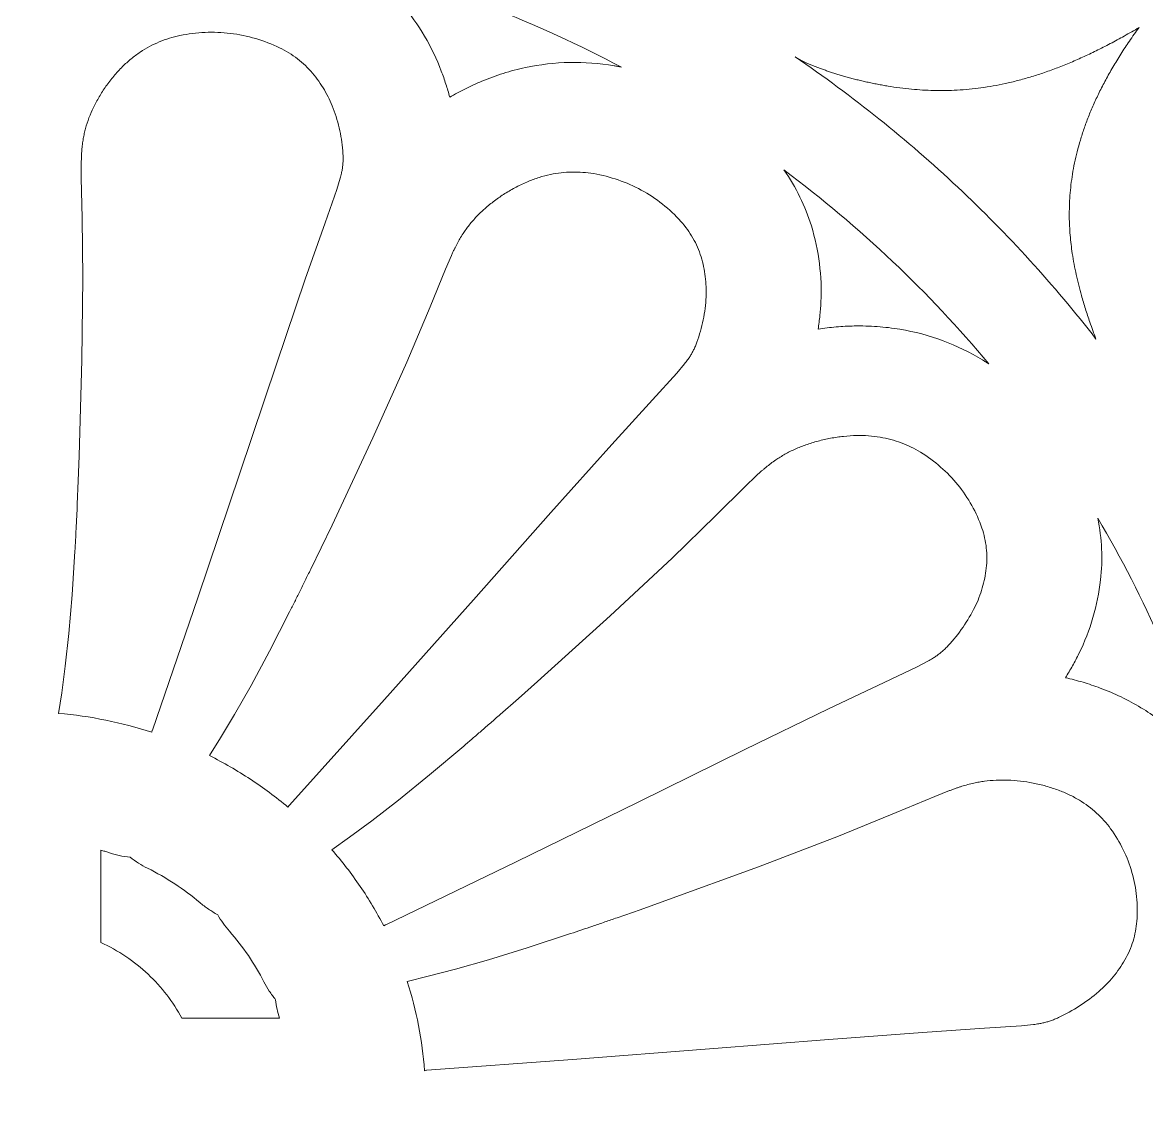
# Model space of a CAD drawing. Header units: centimetres. Extents: x -8.1 to 6.6, y -14.5 to 14.
# Drawn here: x -0.754 to 3.147, y 6.985 to 10.726 of the extents above; entities that cross this region are included whole.
import ezdxf

# ---------------------------------------------------------------- set-up
doc = ezdxf.new("R2010")
doc.units = ezdxf.units.CM
doc.header["$MEASUREMENT"] = 0
doc.layers.add('layer 1', color=7, linetype='Continuous')

msp = doc.modelspace()

# ---------------------------------------------------------------- linework, layer by layer
at = {"layer": 'layer 1', "lineweight": 9}
for points, knots in [([(-8.06124, 13.97715), (-8.06124, 13.97715), (-8.06124, 0.02357), (-8.06124, 0.02357), (-8.06124, 0.02357), (-8.06124, 0.02357), (6.55309, 0.02357), (6.55309, 0.02357), (6.55309, 0.02357), (6.55309, 0.02357), (6.55309, 13.97715), (6.55309, 13.97715), (6.55309, 13.97715), (6.55309, 13.97715), (-8.06124, 13.97715), (-8.06124, 13.97715)], [0, 0, 0, 0, 0.2, 0.2, 0.2, 0.2, 0.4, 0.4, 0.4, 0.4, 0.6, 0.6, 0.6, 0.6, 1, 1, 1, 1]), ([(1.32424, 10.57097), (1.17781, 10.64843), (1.02709, 10.7175), (0.87282, 10.77785), (0.87282, 10.77785), (0.71737, 10.83865), (0.55862, 10.89063), (0.39732, 10.93354), (0.39732, 10.93354), (0.42856, 10.91354), (0.45826, 10.89123), (0.48618, 10.86683), (0.48618, 10.86683), (0.51371, 10.84276), (0.53939, 10.81664), (0.56299, 10.7887), (0.56299, 10.7887), (0.59222, 10.75408), (0.6185, 10.71706), (0.64152, 10.67804), (0.64152, 10.67804), (0.66423, 10.63954), (0.68362, 10.59917), (0.69947, 10.55738), (0.69947, 10.55738), (0.70511, 10.5425), (0.71036, 10.52748), (0.71521, 10.51232), (0.71521, 10.51232), (0.72006, 10.4972), (0.72449, 10.48197), (0.72853, 10.46663), (0.72853, 10.46663), (0.74646, 10.4771), (0.76473, 10.48698), (0.7833, 10.49625), (0.7833, 10.49625), (0.80197, 10.50557), (0.82095, 10.51427), (0.84019, 10.52236), (0.84019, 10.52236), (0.86447, 10.53255), (0.8892, 10.5416), (0.91433, 10.54947), (0.91433, 10.54947), (0.93959, 10.55737), (0.96521, 10.56409), (0.99111, 10.56959), (0.99111, 10.56959), (1.0416, 10.58033), (1.09299, 10.58625), (1.1446, 10.58727), (1.1446, 10.58727), (1.19625, 10.5883), (1.24787, 10.58442), (1.29879, 10.57569), (1.29879, 10.57569), (1.30304, 10.57496), (1.3073, 10.5742), (1.31154, 10.57341), (1.31154, 10.57341), (1.31578, 10.57263), (1.32001, 10.57182), (1.32424, 10.57097)], [0, 0, 0, 0, 0.0588235, 0.0588235, 0.0588235, 0.0588235, 0.1176471, 0.1176471, 0.1176471, 0.1176471, 0.1764706, 0.1764706, 0.1764706, 0.1764706, 0.2352941, 0.2352941, 0.2352941, 0.2352941, 0.2941176, 0.2941176, 0.2941176, 0.2941176, 0.3529412, 0.3529412, 0.3529412, 0.3529412, 0.4117647, 0.4117647, 0.4117647, 0.4117647, 0.4705882, 0.4705882, 0.4705882, 0.4705882, 0.5294118, 0.5294118, 0.5294118, 0.5294118, 0.5882353, 0.5882353, 0.5882353, 0.5882353, 0.6470588, 0.6470588, 0.6470588, 0.6470588, 0.7058824, 0.7058824, 0.7058824, 0.7058824, 0.7647059, 0.7647059, 0.7647059, 0.7647059, 0.8235294, 0.8235294, 0.8235294, 0.8235294, 0.8823529, 0.8823529, 0.8823529, 0.8823529, 1, 1, 1, 1]), ([(-0.30519, 8.26257), (-0.30519, 8.26257), (-0.30342, 8.26977), (-0.30342, 8.26977), (-0.30342, 8.26977), (-0.30342, 8.26977), (-0.3033, 8.27021), (-0.3033, 8.27021), (-0.3033, 8.27021), (-0.3033, 8.27021), (-0.1456, 8.72968), (-0.1456, 8.72968), (-0.1456, 8.72968), (-0.1456, 8.72968), (0.00032, 9.16225), (0.00032, 9.16225), (0.00032, 9.16225), (0.00032, 9.16225), (0.12711, 9.54013), (0.12711, 9.54013), (0.12711, 9.54013), (0.12711, 9.54013), (0.22743, 9.8355), (0.22743, 9.8355), (0.22743, 9.8355), (0.22743, 9.8355), (0.29613, 10.03047), (0.29613, 10.03047), (0.29613, 10.03047), (0.29613, 10.03047), (0.33688, 10.14685), (0.33688, 10.14685), (0.33688, 10.14685), (0.33688, 10.14685), (0.34863, 10.18549), (0.34863, 10.18549), (0.34863, 10.18549), (0.3494, 10.18832), (0.35013, 10.19116), (0.35084, 10.19401), (0.35084, 10.19401), (0.35155, 10.19685), (0.35222, 10.1997), (0.35287, 10.20256), (0.35287, 10.20256), (0.35338, 10.20485), (0.35387, 10.20715), (0.35433, 10.20946), (0.35433, 10.20946), (0.35479, 10.21176), (0.35521, 10.21406), (0.3556, 10.21638), (0.3556, 10.21638), (0.35633, 10.22061), (0.35692, 10.22487), (0.35738, 10.22914), (0.35738, 10.22914), (0.35785, 10.23341), (0.35818, 10.23769), (0.35839, 10.24198), (0.35839, 10.24198), (0.35884, 10.25158), (0.35877, 10.2612), (0.35819, 10.27079), (0.35819, 10.27079), (0.35655, 10.29759), (0.35287, 10.32424), (0.34721, 10.3505), (0.34721, 10.3505), (0.34152, 10.3769), (0.33386, 10.40284), (0.32428, 10.4281), (0.32428, 10.4281), (0.31592, 10.45015), (0.30568, 10.47146), (0.2937, 10.49178), (0.2937, 10.49178), (0.28154, 10.51237), (0.26768, 10.53191), (0.25225, 10.55018), (0.25225, 10.55018), (0.2368, 10.56848), (0.21946, 10.58509), (0.20051, 10.59974), (0.20051, 10.59974), (0.1812, 10.61468), (0.16041, 10.62758), (0.13844, 10.63822), (0.13844, 10.63822), (0.1117, 10.65119), (0.08393, 10.66191), (0.05541, 10.67025), (0.05541, 10.67025), (0.02664, 10.67868), (-0.00277, 10.68471), (-0.03254, 10.68828), (-0.03254, 10.68828), (-0.06171, 10.69179), (-0.0911, 10.69292), (-0.12044, 10.69167), (-0.12044, 10.69167), (-0.14975, 10.69042), (-0.1789, 10.68679), (-0.20761, 10.68081), (-0.20761, 10.68081), (-0.23228, 10.67569), (-0.2564, 10.66821), (-0.27965, 10.65849), (-0.27965, 10.65849), (-0.30258, 10.6489), (-0.32453, 10.6371), (-0.34519, 10.62327), (-0.34519, 10.62327), (-0.35626, 10.61587), (-0.36696, 10.60793), (-0.37726, 10.59949), (-0.37726, 10.59949), (-0.38747, 10.59113), (-0.39726, 10.58227), (-0.40661, 10.57295), (-0.40661, 10.57295), (-0.41724, 10.56236), (-0.42741, 10.55131), (-0.43708, 10.53983), (-0.43708, 10.53983), (-0.44668, 10.52845), (-0.45579, 10.51666), (-0.46436, 10.50449), (-0.46436, 10.50449), (-0.47261, 10.49278), (-0.48038, 10.48074), (-0.48766, 10.4684), (-0.48766, 10.4684), (-0.49488, 10.45614), (-0.50159, 10.44359), (-0.50779, 10.43078), (-0.50779, 10.43078), (-0.51343, 10.41912), (-0.51854, 10.40722), (-0.52311, 10.3951), (-0.52311, 10.3951), (-0.52765, 10.38304), (-0.53164, 10.37078), (-0.53507, 10.35837), (-0.53507, 10.35837), (-0.53667, 10.35256), (-0.53813, 10.3467), (-0.53944, 10.3408), (-0.53944, 10.3408), (-0.54075, 10.33493), (-0.5419, 10.32902), (-0.54292, 10.32307), (-0.54292, 10.32307), (-0.54405, 10.31638), (-0.54504, 10.30966), (-0.54589, 10.30291), (-0.54589, 10.30291), (-0.54672, 10.29618), (-0.54741, 10.28943), (-0.54795, 10.28266), (-0.54795, 10.28266), (-0.54846, 10.27614), (-0.54887, 10.26961), (-0.54917, 10.26307), (-0.54917, 10.26307), (-0.54954, 10.25493), (-0.5498, 10.24678), (-0.54996, 10.23863), (-0.54996, 10.23863), (-0.54996, 10.23863), (-0.54997, 10.18659), (-0.54997, 10.18659), (-0.54997, 10.18659), (-0.54997, 10.18659), (-0.54691, 10.04678), (-0.54691, 10.04678), (-0.54691, 10.04678), (-0.54691, 10.04678), (-0.54451, 9.83984), (-0.54451, 9.83984), (-0.54451, 9.83984), (-0.54451, 9.83984), (-0.54756, 9.55383), (-0.54756, 9.55383), (-0.54756, 9.55383), (-0.54756, 9.55383), (-0.55681, 9.22259), (-0.55681, 9.22259), (-0.55681, 9.22259), (-0.55681, 9.22259), (-0.56015, 9.1359), (-0.56015, 9.1359), (-0.56015, 9.1359), (-0.56015, 9.1359), (-0.56368, 9.05415), (-0.56368, 9.05415), (-0.56368, 9.05415), (-0.56433, 9.03993), (-0.565, 9.0257), (-0.56569, 9.01147), (-0.56569, 9.01147), (-0.56637, 8.99724), (-0.56709, 8.98301), (-0.56782, 8.96878), (-0.56782, 8.96878), (-0.56848, 8.95589), (-0.56915, 8.94298), (-0.56986, 8.93008), (-0.56986, 8.93008), (-0.57056, 8.91718), (-0.57127, 8.90428), (-0.57201, 8.89139), (-0.57201, 8.89139), (-0.57201, 8.89139), (-0.58177, 8.73995), (-0.58177, 8.73995), (-0.58177, 8.73995), (-0.58177, 8.73995), (-0.59293, 8.6055), (-0.59293, 8.6055), (-0.59293, 8.6055), (-0.59293, 8.6055), (-0.60525, 8.4924), (-0.60525, 8.4924), (-0.60525, 8.4924), (-0.60525, 8.4924), (-0.61768, 8.39982), (-0.61768, 8.39982), (-0.61768, 8.39982), (-0.61768, 8.39982), (-0.62858, 8.32838), (-0.62858, 8.32838), (-0.62858, 8.32838), (-0.57353, 8.32362), (-0.51879, 8.3157), (-0.46464, 8.30468), (-0.46464, 8.30468), (-0.41073, 8.29371), (-0.35749, 8.27965), (-0.30519, 8.26257)], [0, 0, 0, 0, 0.0163934, 0.0163934, 0.0163934, 0.0163934, 0.0327869, 0.0327869, 0.0327869, 0.0327869, 0.0491803, 0.0491803, 0.0491803, 0.0491803, 0.0655738, 0.0655738, 0.0655738, 0.0655738, 0.0819672, 0.0819672, 0.0819672, 0.0819672, 0.0983607, 0.0983607, 0.0983607, 0.0983607, 0.1147541, 0.1147541, 0.1147541, 0.1147541, 0.1311475, 0.1311475, 0.1311475, 0.1311475, 0.147541, 0.147541, 0.147541, 0.147541, 0.1639344, 0.1639344, 0.1639344, 0.1639344, 0.1803279, 0.1803279, 0.1803279, 0.1803279, 0.1967213, 0.1967213, 0.1967213, 0.1967213, 0.2131148, 0.2131148, 0.2131148, 0.2131148, 0.2295082, 0.2295082, 0.2295082, 0.2295082, 0.2459016, 0.2459016, 0.2459016, 0.2459016, 0.2622951, 0.2622951, 0.2622951, 0.2622951, 0.2786885, 0.2786885, 0.2786885, 0.2786885, 0.295082, 0.295082, 0.295082, 0.295082, 0.3114754, 0.3114754, 0.3114754, 0.3114754, 0.3278689, 0.3278689, 0.3278689, 0.3278689, 0.3442623, 0.3442623, 0.3442623, 0.3442623, 0.3606557, 0.3606557, 0.3606557, 0.3606557, 0.3770492, 0.3770492, 0.3770492, 0.3770492, 0.3934426, 0.3934426, 0.3934426, 0.3934426, 0.4098361, 0.4098361, 0.4098361, 0.4098361, 0.4262295, 0.4262295, 0.4262295, 0.4262295, 0.442623, 0.442623, 0.442623, 0.442623, 0.4590164, 0.4590164, 0.4590164, 0.4590164, 0.4754098, 0.4754098, 0.4754098, 0.4754098, 0.4918033, 0.4918033, 0.4918033, 0.4918033, 0.5081967, 0.5081967, 0.5081967, 0.5081967, 0.5245902, 0.5245902, 0.5245902, 0.5245902, 0.5409836, 0.5409836, 0.5409836, 0.5409836, 0.557377, 0.557377, 0.557377, 0.557377, 0.5737705, 0.5737705, 0.5737705, 0.5737705, 0.5901639, 0.5901639, 0.5901639, 0.5901639, 0.6065574, 0.6065574, 0.6065574, 0.6065574, 0.6229508, 0.6229508, 0.6229508, 0.6229508, 0.6393443, 0.6393443, 0.6393443, 0.6393443, 0.6557377, 0.6557377, 0.6557377, 0.6557377, 0.6721311, 0.6721311, 0.6721311, 0.6721311, 0.6885246, 0.6885246, 0.6885246, 0.6885246, 0.704918, 0.704918, 0.704918, 0.704918, 0.7213115, 0.7213115, 0.7213115, 0.7213115, 0.7377049, 0.7377049, 0.7377049, 0.7377049, 0.7540984, 0.7540984, 0.7540984, 0.7540984, 0.7704918, 0.7704918, 0.7704918, 0.7704918, 0.7868852, 0.7868852, 0.7868852, 0.7868852, 0.8032787, 0.8032787, 0.8032787, 0.8032787, 0.8196721, 0.8196721, 0.8196721, 0.8196721, 0.8360656, 0.8360656, 0.8360656, 0.8360656, 0.852459, 0.852459, 0.852459, 0.852459, 0.8688525, 0.8688525, 0.8688525, 0.8688525, 0.8852459, 0.8852459, 0.8852459, 0.8852459, 0.9016393, 0.9016393, 0.9016393, 0.9016393, 0.9180328, 0.9180328, 0.9180328, 0.9180328, 0.9344262, 0.9344262, 0.9344262, 0.9344262, 0.9508197, 0.9508197, 0.9508197, 0.9508197, 0.9672131, 0.9672131, 0.9672131, 0.9672131, 1, 1, 1, 1]), ([(2.97113, 9.62734), (2.96753, 9.63714), (2.96395, 9.64695), (2.96041, 9.65676), (2.96041, 9.65676), (2.95687, 9.66658), (2.95337, 9.67641), (2.94989, 9.68625), (2.94989, 9.68625), (2.94453, 9.70144), (2.93941, 9.71672), (2.93455, 9.73207), (2.93455, 9.73207), (2.9297, 9.7474), (2.92509, 9.76281), (2.92073, 9.77829), (2.92073, 9.77829), (2.91398, 9.8023), (2.90794, 9.82652), (2.90266, 9.8509), (2.90266, 9.8509), (2.89738, 9.87523), (2.89284, 9.8997), (2.88904, 9.9243), (2.88904, 9.9243), (2.88579, 9.94537), (2.88328, 9.96655), (2.88153, 9.98779), (2.88153, 9.98779), (2.87979, 10.00902), (2.87879, 10.03029), (2.87856, 10.05158), (2.87856, 10.05158), (2.87842, 10.06399), (2.87854, 10.07639), (2.87894, 10.08879), (2.87894, 10.08879), (2.87933, 10.10118), (2.87998, 10.11358), (2.8809, 10.12595), (2.8809, 10.12595), (2.88183, 10.13829), (2.88301, 10.15062), (2.88446, 10.16291), (2.88446, 10.16291), (2.8859, 10.17522), (2.88761, 10.18749), (2.88959, 10.19972), (2.88959, 10.19972), (2.8917, 10.21282), (2.8941, 10.22586), (2.89679, 10.23884), (2.89679, 10.23884), (2.89949, 10.25184), (2.90247, 10.26479), (2.90574, 10.27765), (2.90574, 10.27765), (2.90917, 10.29113), (2.91289, 10.30452), (2.91688, 10.31783), (2.91688, 10.31783), (2.92088, 10.33117), (2.92517, 10.34442), (2.92974, 10.35758), (2.92974, 10.35758), (2.93212, 10.36447), (2.93459, 10.37133), (2.93712, 10.37817), (2.93712, 10.37817), (2.93966, 10.38501), (2.94227, 10.39184), (2.94496, 10.39863), (2.94496, 10.39863), (2.94773, 10.40568), (2.9506, 10.41271), (2.95352, 10.4197), (2.95352, 10.4197), (2.95645, 10.42671), (2.95946, 10.43368), (2.96253, 10.44062), (2.96253, 10.44062), (2.96569, 10.44775), (2.96891, 10.45485), (2.97221, 10.46191), (2.97221, 10.46191), (2.97551, 10.46899), (2.97888, 10.47604), (2.98232, 10.48304), (2.98232, 10.48304), (2.98593, 10.49038), (2.98959, 10.49768), (2.99334, 10.50495), (2.99334, 10.50495), (2.99709, 10.51223), (3.00089, 10.51947), (3.00478, 10.52667), (3.00478, 10.52667), (3.00876, 10.53406), (3.01281, 10.54141), (3.01692, 10.54871), (3.01692, 10.54871), (3.02104, 10.55604), (3.02523, 10.56332), (3.02949, 10.57057), (3.02949, 10.57057), (3.03397, 10.57819), (3.03852, 10.58579), (3.04314, 10.59335), (3.04314, 10.59335), (3.04776, 10.60091), (3.05245, 10.60844), (3.0572, 10.61592), (3.0572, 10.61592), (3.06207, 10.62358), (3.06699, 10.63119), (3.07199, 10.63877), (3.07199, 10.63877), (3.07699, 10.64635), (3.08205, 10.6539), (3.08718, 10.6614), (3.08718, 10.6614), (3.0926, 10.66933), (3.09809, 10.67723), (3.10365, 10.68509), (3.10365, 10.68509), (3.10921, 10.69296), (3.11483, 10.70078), (3.12051, 10.70855), (3.12051, 10.70855), (3.11205, 10.70352), (3.10354, 10.69854), (3.09501, 10.69362), (3.09501, 10.69362), (3.08647, 10.68869), (3.0779, 10.68381), (3.0693, 10.67899), (3.0693, 10.67899), (3.06125, 10.67448), (3.05318, 10.67002), (3.04508, 10.66562), (3.04508, 10.66562), (3.03697, 10.66122), (3.02883, 10.65687), (3.02066, 10.65257), (3.02066, 10.65257), (3.01255, 10.64829), (3.00441, 10.64408), (2.99623, 10.63993), (2.99623, 10.63993), (2.98804, 10.63577), (2.97983, 10.63166), (2.9716, 10.62762), (2.9716, 10.62762), (2.96385, 10.62382), (2.95608, 10.62008), (2.94829, 10.61639), (2.94829, 10.61639), (2.94048, 10.61271), (2.93265, 10.60908), (2.92479, 10.60551), (2.92479, 10.60551), (2.91699, 10.60197), (2.90917, 10.59849), (2.90131, 10.59507), (2.90131, 10.59507), (2.89345, 10.59164), (2.88557, 10.58828), (2.87766, 10.58499), (2.87766, 10.58499), (2.87017, 10.58186), (2.86267, 10.57881), (2.85513, 10.57582), (2.85513, 10.57582), (2.84759, 10.57281), (2.84003, 10.56988), (2.83244, 10.567), (2.83244, 10.567), (2.82492, 10.56416), (2.81738, 10.56139), (2.80982, 10.55867), (2.80982, 10.55867), (2.80224, 10.55595), (2.79465, 10.5533), (2.78703, 10.55072), (2.78703, 10.55072), (2.77976, 10.54825), (2.77248, 10.54585), (2.76517, 10.54351), (2.76517, 10.54351), (2.75785, 10.54118), (2.75052, 10.5389), (2.74316, 10.5367), (2.74316, 10.5367), (2.72876, 10.53238), (2.71427, 10.52834), (2.69971, 10.52457), (2.69971, 10.52457), (2.68511, 10.52079), (2.67046, 10.51728), (2.65574, 10.51406), (2.65574, 10.51406), (2.6419, 10.51103), (2.62801, 10.50827), (2.61406, 10.50579), (2.61406, 10.50579), (2.6001, 10.50331), (2.58609, 10.50111), (2.57203, 10.49919), (2.57203, 10.49919), (2.5584, 10.49733), (2.54474, 10.49574), (2.53104, 10.49442), (2.53104, 10.49442), (2.51734, 10.49311), (2.5036, 10.49206), (2.48985, 10.49129), (2.48985, 10.49129), (2.46253, 10.48977), (2.43516, 10.48935), (2.40781, 10.49004), (2.40781, 10.49004), (2.39506, 10.49035), (2.38232, 10.4909), (2.36961, 10.49166), (2.36961, 10.49166), (2.35689, 10.49243), (2.34418, 10.49342), (2.3315, 10.49464), (2.3315, 10.49464), (2.31778, 10.49595), (2.3041, 10.4975), (2.29043, 10.49926), (2.29043, 10.49926), (2.27679, 10.50103), (2.26317, 10.50301), (2.24959, 10.50522), (2.24959, 10.50522), (2.24344, 10.50622), (2.23728, 10.50727), (2.23115, 10.50836), (2.23115, 10.50836), (2.22501, 10.50945), (2.21889, 10.51058), (2.21277, 10.51175), (2.21277, 10.51175), (2.20657, 10.51295), (2.20037, 10.51417), (2.19419, 10.51546), (2.19419, 10.51546), (2.18801, 10.51674), (2.18184, 10.51806), (2.17567, 10.51942), (2.17567, 10.51942), (2.16991, 10.52071), (2.16414, 10.52202), (2.1584, 10.52338), (2.1584, 10.52338), (2.15265, 10.52473), (2.14691, 10.52613), (2.14118, 10.52755), (2.14118, 10.52755), (2.13552, 10.52897), (2.12987, 10.53042), (2.12423, 10.5319), (2.12423, 10.5319), (2.11858, 10.53339), (2.11296, 10.53492), (2.10734, 10.53648), (2.10734, 10.53648), (2.10208, 10.53795), (2.09682, 10.53944), (2.09157, 10.54098), (2.09157, 10.54098), (2.08633, 10.54251), (2.08111, 10.54408), (2.07589, 10.54567), (2.07589, 10.54567), (2.07091, 10.54719), (2.06595, 10.54875), (2.06099, 10.55034), (2.06099, 10.55034), (2.05604, 10.55194), (2.0511, 10.55356), (2.04618, 10.55521), (2.04618, 10.55521), (2.04153, 10.55678), (2.0369, 10.55837), (2.03228, 10.56), (2.03228, 10.56), (2.02766, 10.56162), (2.02306, 10.56327), (2.01847, 10.56496), (2.01847, 10.56496), (2.01432, 10.56648), (2.01019, 10.56804), (2.00607, 10.56962), (2.00607, 10.56962), (2.00195, 10.5712), (1.99784, 10.57282), (1.99375, 10.57446), (1.99375, 10.57446), (1.98985, 10.57604), (1.98598, 10.57763), (1.9821, 10.57927), (1.9821, 10.57927), (1.97823, 10.5809), (1.97438, 10.58256), (1.97055, 10.58426), (1.97055, 10.58426), (1.96736, 10.58566), (1.9642, 10.5871), (1.96105, 10.58856), (1.96105, 10.58856), (1.95791, 10.59004), (1.95478, 10.59153), (1.95167, 10.59306), (1.95167, 10.59306), (1.95167, 10.59306), (1.92692, 10.60682), (1.92692, 10.60682), (1.92692, 10.60682), (2.12654, 10.4709), (2.31526, 10.31965), (2.4914, 10.15443), (2.4914, 10.15443), (2.66494, 9.99165), (2.82535, 9.8154), (2.97113, 9.62734)], [0, 0, 0, 0, 0.0120482, 0.0120482, 0.0120482, 0.0120482, 0.0240964, 0.0240964, 0.0240964, 0.0240964, 0.0361446, 0.0361446, 0.0361446, 0.0361446, 0.0481928, 0.0481928, 0.0481928, 0.0481928, 0.060241, 0.060241, 0.060241, 0.060241, 0.0722892, 0.0722892, 0.0722892, 0.0722892, 0.0843373, 0.0843373, 0.0843373, 0.0843373, 0.0963855, 0.0963855, 0.0963855, 0.0963855, 0.1084337, 0.1084337, 0.1084337, 0.1084337, 0.1204819, 0.1204819, 0.1204819, 0.1204819, 0.1325301, 0.1325301, 0.1325301, 0.1325301, 0.1445783, 0.1445783, 0.1445783, 0.1445783, 0.1566265, 0.1566265, 0.1566265, 0.1566265, 0.1686747, 0.1686747, 0.1686747, 0.1686747, 0.1807229, 0.1807229, 0.1807229, 0.1807229, 0.1927711, 0.1927711, 0.1927711, 0.1927711, 0.2048193, 0.2048193, 0.2048193, 0.2048193, 0.2168675, 0.2168675, 0.2168675, 0.2168675, 0.2289157, 0.2289157, 0.2289157, 0.2289157, 0.2409639, 0.2409639, 0.2409639, 0.2409639, 0.253012, 0.253012, 0.253012, 0.253012, 0.2650602, 0.2650602, 0.2650602, 0.2650602, 0.2771084, 0.2771084, 0.2771084, 0.2771084, 0.2891566, 0.2891566, 0.2891566, 0.2891566, 0.3012048, 0.3012048, 0.3012048, 0.3012048, 0.313253, 0.313253, 0.313253, 0.313253, 0.3253012, 0.3253012, 0.3253012, 0.3253012, 0.3373494, 0.3373494, 0.3373494, 0.3373494, 0.3493976, 0.3493976, 0.3493976, 0.3493976, 0.3614458, 0.3614458, 0.3614458, 0.3614458, 0.373494, 0.373494, 0.373494, 0.373494, 0.3855422, 0.3855422, 0.3855422, 0.3855422, 0.3975904, 0.3975904, 0.3975904, 0.3975904, 0.4096386, 0.4096386, 0.4096386, 0.4096386, 0.4216867, 0.4216867, 0.4216867, 0.4216867, 0.4337349, 0.4337349, 0.4337349, 0.4337349, 0.4457831, 0.4457831, 0.4457831, 0.4457831, 0.4578313, 0.4578313, 0.4578313, 0.4578313, 0.4698795, 0.4698795, 0.4698795, 0.4698795, 0.4819277, 0.4819277, 0.4819277, 0.4819277, 0.4939759, 0.4939759, 0.4939759, 0.4939759, 0.5060241, 0.5060241, 0.5060241, 0.5060241, 0.5180723, 0.5180723, 0.5180723, 0.5180723, 0.5301205, 0.5301205, 0.5301205, 0.5301205, 0.5421687, 0.5421687, 0.5421687, 0.5421687, 0.5542169, 0.5542169, 0.5542169, 0.5542169, 0.5662651, 0.5662651, 0.5662651, 0.5662651, 0.5783133, 0.5783133, 0.5783133, 0.5783133, 0.5903614, 0.5903614, 0.5903614, 0.5903614, 0.6024096, 0.6024096, 0.6024096, 0.6024096, 0.6144578, 0.6144578, 0.6144578, 0.6144578, 0.626506, 0.626506, 0.626506, 0.626506, 0.6385542, 0.6385542, 0.6385542, 0.6385542, 0.6506024, 0.6506024, 0.6506024, 0.6506024, 0.6626506, 0.6626506, 0.6626506, 0.6626506, 0.6746988, 0.6746988, 0.6746988, 0.6746988, 0.686747, 0.686747, 0.686747, 0.686747, 0.6987952, 0.6987952, 0.6987952, 0.6987952, 0.7108434, 0.7108434, 0.7108434, 0.7108434, 0.7228916, 0.7228916, 0.7228916, 0.7228916, 0.7349398, 0.7349398, 0.7349398, 0.7349398, 0.746988, 0.746988, 0.746988, 0.746988, 0.7590361, 0.7590361, 0.7590361, 0.7590361, 0.7710843, 0.7710843, 0.7710843, 0.7710843, 0.7831325, 0.7831325, 0.7831325, 0.7831325, 0.7951807, 0.7951807, 0.7951807, 0.7951807, 0.8072289, 0.8072289, 0.8072289, 0.8072289, 0.8192771, 0.8192771, 0.8192771, 0.8192771, 0.8313253, 0.8313253, 0.8313253, 0.8313253, 0.8433735, 0.8433735, 0.8433735, 0.8433735, 0.8554217, 0.8554217, 0.8554217, 0.8554217, 0.8674699, 0.8674699, 0.8674699, 0.8674699, 0.8795181, 0.8795181, 0.8795181, 0.8795181, 0.8915663, 0.8915663, 0.8915663, 0.8915663, 0.9036145, 0.9036145, 0.9036145, 0.9036145, 0.9156627, 0.9156627, 0.9156627, 0.9156627, 0.9277108, 0.9277108, 0.9277108, 0.9277108, 0.939759, 0.939759, 0.939759, 0.939759, 0.9518072, 0.9518072, 0.9518072, 0.9518072, 0.9638554, 0.9638554, 0.9638554, 0.9638554, 0.9759036, 0.9759036, 0.9759036, 0.9759036, 1, 1, 1, 1]), ([(0.16728, 8.0028), (0.16728, 8.0028), (0.17179, 8.0088), (0.17179, 8.0088), (0.17179, 8.0088), (0.17179, 8.0088), (0.17209, 8.00917), (0.17209, 8.00917), (0.17209, 8.00917), (0.17209, 8.00917), (0.50223, 8.37613), (0.50223, 8.37613), (0.50223, 8.37613), (0.50223, 8.37613), (0.81069, 8.72255), (0.81069, 8.72255), (0.81069, 8.72255), (0.81069, 8.72255), (1.07953, 9.02541), (1.07953, 9.02541), (1.07953, 9.02541), (1.07953, 9.02541), (1.29077, 9.26169), (1.29077, 9.26169), (1.29077, 9.26169), (1.29077, 9.26169), (1.4325, 9.41677), (1.4325, 9.41677), (1.4325, 9.41677), (1.4325, 9.41677), (1.51688, 9.50941), (1.51688, 9.50941), (1.51688, 9.50941), (1.51688, 9.50941), (1.54324, 9.54082), (1.54324, 9.54082), (1.54324, 9.54082), (1.54508, 9.54316), (1.54691, 9.54552), (1.54871, 9.54789), (1.54871, 9.54789), (1.5505, 9.55026), (1.55227, 9.55265), (1.55401, 9.55505), (1.55401, 9.55505), (1.55541, 9.55699), (1.55678, 9.55893), (1.55813, 9.56089), (1.55813, 9.56089), (1.55948, 9.56285), (1.5608, 9.56482), (1.56208, 9.56682), (1.56208, 9.56682), (1.56446, 9.57047), (1.56671, 9.57419), (1.56886, 9.57798), (1.56886, 9.57798), (1.571, 9.58174), (1.57302, 9.58557), (1.57493, 9.58946), (1.57493, 9.58946), (1.57707, 9.5938), (1.57909, 9.59821), (1.58099, 9.60267), (1.58099, 9.60267), (1.58289, 9.60711), (1.58466, 9.6116), (1.58632, 9.61615), (1.58632, 9.61615), (1.59556, 9.64151), (1.60288, 9.66754), (1.60821, 9.69401), (1.60821, 9.69401), (1.61353, 9.72033), (1.61685, 9.74703), (1.61814, 9.77384), (1.61814, 9.77384), (1.61927, 9.79727), (1.61835, 9.82074), (1.61542, 9.84401), (1.61542, 9.84401), (1.61247, 9.86737), (1.60752, 9.89042), (1.60059, 9.91292), (1.60059, 9.91292), (1.59367, 9.93544), (1.58431, 9.95713), (1.57267, 9.97762), (1.57267, 9.97762), (1.56083, 9.99845), (1.5468, 10.01795), (1.53079, 10.03578), (1.53079, 10.03578), (1.51131, 10.0575), (1.48999, 10.0775), (1.46706, 10.09556), (1.46706, 10.09556), (1.44378, 10.11391), (1.41897, 10.13026), (1.39292, 10.1444), (1.39292, 10.1444), (1.36739, 10.15828), (1.34076, 10.17002), (1.3133, 10.17952), (1.3133, 10.17952), (1.28557, 10.18911), (1.25711, 10.19642), (1.22818, 10.20137), (1.22818, 10.20137), (1.20333, 10.20563), (1.17812, 10.20753), (1.15291, 10.20703), (1.15291, 10.20703), (1.12772, 10.20653), (1.10262, 10.20365), (1.07797, 10.1984), (1.07797, 10.1984), (1.06477, 10.1956), (1.05171, 10.19217), (1.03884, 10.18813), (1.03884, 10.18813), (1.02603, 10.18413), (1.01341, 10.17952), (1.00103, 10.17432), (1.00103, 10.17432), (0.98696, 10.1684), (0.97313, 10.16191), (0.9596, 10.15485), (0.9596, 10.15485), (0.94615, 10.14783), (0.933, 10.14026), (0.92019, 10.13214), (0.92019, 10.13214), (0.90787, 10.12432), (0.89586, 10.11603), (0.88418, 10.10728), (0.88418, 10.10728), (0.8726, 10.0986), (0.86135, 10.08945), (0.85048, 10.07988), (0.85048, 10.07988), (0.84059, 10.07117), (0.83108, 10.06203), (0.82198, 10.05248), (0.82198, 10.05248), (0.81297, 10.04301), (0.80437, 10.03315), (0.79622, 10.02293), (0.79622, 10.02293), (0.7924, 10.01814), (0.7887, 10.01326), (0.78512, 10.00829), (0.78512, 10.00829), (0.78155, 10.00334), (0.77811, 9.99831), (0.7748, 9.99319), (0.7748, 9.99319), (0.77105, 9.98742), (0.76744, 9.98156), (0.76395, 9.97564), (0.76395, 9.97564), (0.76048, 9.96973), (0.75714, 9.96374), (0.75392, 9.95768), (0.75392, 9.95768), (0.75238, 9.95477), (0.75085, 9.95183), (0.74935, 9.94889), (0.74935, 9.94889), (0.74785, 9.94595), (0.74638, 9.94299), (0.74493, 9.94003), (0.74493, 9.94003), (0.74312, 9.93634), (0.74134, 9.93263), (0.73958, 9.92892), (0.73958, 9.92892), (0.73782, 9.9252), (0.7361, 9.92148), (0.73439, 9.91774), (0.73439, 9.91774), (0.73439, 9.91774), (0.71349, 9.86966), (0.71349, 9.86966), (0.71349, 9.86966), (0.71349, 9.86966), (0.6602, 9.73937), (0.6602, 9.73937), (0.6602, 9.73937), (0.6602, 9.73937), (0.57933, 9.54732), (0.57933, 9.54732), (0.57933, 9.54732), (0.57933, 9.54732), (0.4617, 9.2842), (0.4617, 9.2842), (0.4617, 9.2842), (0.4617, 9.2842), (0.3202, 8.98154), (0.3202, 8.98154), (0.3202, 8.98154), (0.3202, 8.98154), (0.28231, 8.90266), (0.28231, 8.90266), (0.28231, 8.90266), (0.28231, 8.90266), (0.24623, 8.82844), (0.24623, 8.82844), (0.24623, 8.82844), (0.23991, 8.81552), (0.23359, 8.80262), (0.22724, 8.78973), (0.22724, 8.78973), (0.22089, 8.77684), (0.21452, 8.76394), (0.20814, 8.75107), (0.20814, 8.75107), (0.20235, 8.73939), (0.19655, 8.72772), (0.19072, 8.71606), (0.19072, 8.71606), (0.18489, 8.7044), (0.17905, 8.69274), (0.1732, 8.68109), (0.1732, 8.68109), (0.1732, 8.68109), (0.10338, 8.54475), (0.10338, 8.54475), (0.10338, 8.54475), (0.10338, 8.54475), (0.0391, 8.4246), (0.0391, 8.4246), (0.0391, 8.4246), (0.0391, 8.4246), (-0.01769, 8.3246), (-0.01769, 8.3246), (-0.01769, 8.3246), (-0.01769, 8.3246), (-0.06633, 8.24361), (-0.06633, 8.24361), (-0.06633, 8.24361), (-0.06633, 8.24361), (-0.10508, 8.18158), (-0.10508, 8.18158), (-0.10508, 8.18158), (-0.05614, 8.1571), (-0.00868, 8.12978), (0.03708, 8.09974), (0.03708, 8.09974), (0.08234, 8.07002), (0.12583, 8.03766), (0.16728, 8.0028)], [0, 0, 0, 0, 0.015625, 0.015625, 0.015625, 0.015625, 0.03125, 0.03125, 0.03125, 0.03125, 0.046875, 0.046875, 0.046875, 0.046875, 0.0625, 0.0625, 0.0625, 0.0625, 0.078125, 0.078125, 0.078125, 0.078125, 0.09375, 0.09375, 0.09375, 0.09375, 0.109375, 0.109375, 0.109375, 0.109375, 0.125, 0.125, 0.125, 0.125, 0.140625, 0.140625, 0.140625, 0.140625, 0.15625, 0.15625, 0.15625, 0.15625, 0.171875, 0.171875, 0.171875, 0.171875, 0.1875, 0.1875, 0.1875, 0.1875, 0.203125, 0.203125, 0.203125, 0.203125, 0.21875, 0.21875, 0.21875, 0.21875, 0.234375, 0.234375, 0.234375, 0.234375, 0.25, 0.25, 0.25, 0.25, 0.265625, 0.265625, 0.265625, 0.265625, 0.28125, 0.28125, 0.28125, 0.28125, 0.296875, 0.296875, 0.296875, 0.296875, 0.3125, 0.3125, 0.3125, 0.3125, 0.328125, 0.328125, 0.328125, 0.328125, 0.34375, 0.34375, 0.34375, 0.34375, 0.359375, 0.359375, 0.359375, 0.359375, 0.375, 0.375, 0.375, 0.375, 0.390625, 0.390625, 0.390625, 0.390625, 0.40625, 0.40625, 0.40625, 0.40625, 0.421875, 0.421875, 0.421875, 0.421875, 0.4375, 0.4375, 0.4375, 0.4375, 0.453125, 0.453125, 0.453125, 0.453125, 0.46875, 0.46875, 0.46875, 0.46875, 0.484375, 0.484375, 0.484375, 0.484375, 0.5, 0.5, 0.5, 0.5, 0.515625, 0.515625, 0.515625, 0.515625, 0.53125, 0.53125, 0.53125, 0.53125, 0.546875, 0.546875, 0.546875, 0.546875, 0.5625, 0.5625, 0.5625, 0.5625, 0.578125, 0.578125, 0.578125, 0.578125, 0.59375, 0.59375, 0.59375, 0.59375, 0.609375, 0.609375, 0.609375, 0.609375, 0.625, 0.625, 0.625, 0.625, 0.640625, 0.640625, 0.640625, 0.640625, 0.65625, 0.65625, 0.65625, 0.65625, 0.671875, 0.671875, 0.671875, 0.671875, 0.6875, 0.6875, 0.6875, 0.6875, 0.703125, 0.703125, 0.703125, 0.703125, 0.71875, 0.71875, 0.71875, 0.71875, 0.734375, 0.734375, 0.734375, 0.734375, 0.75, 0.75, 0.75, 0.75, 0.765625, 0.765625, 0.765625, 0.765625, 0.78125, 0.78125, 0.78125, 0.78125, 0.796875, 0.796875, 0.796875, 0.796875, 0.8125, 0.8125, 0.8125, 0.8125, 0.828125, 0.828125, 0.828125, 0.828125, 0.84375, 0.84375, 0.84375, 0.84375, 0.859375, 0.859375, 0.859375, 0.859375, 0.875, 0.875, 0.875, 0.875, 0.890625, 0.890625, 0.890625, 0.890625, 0.90625, 0.90625, 0.90625, 0.90625, 0.921875, 0.921875, 0.921875, 0.921875, 0.9375, 0.9375, 0.9375, 0.9375, 0.953125, 0.953125, 0.953125, 0.953125, 0.96875, 0.96875, 0.96875, 0.96875, 1, 1, 1, 1]), ([(2.59932, 9.54106), (2.49517, 9.666), (2.38374, 9.78469), (2.26564, 9.89652), (2.26564, 9.89652), (2.14622, 10.00961), (2.02032, 10.11565), (1.88856, 10.2141), (1.88856, 10.2141), (1.90937, 10.18425), (1.92784, 10.15284), (1.94382, 10.12015), (1.94382, 10.12015), (1.95961, 10.08782), (1.97285, 10.05431), (1.98343, 10.01991), (1.98343, 10.01991), (1.99654, 9.97729), (2.00593, 9.9336), (2.01152, 9.88935), (2.01152, 9.88935), (2.01708, 9.84527), (2.0188, 9.8008), (2.01666, 9.75641), (2.01666, 9.75641), (2.0159, 9.74061), (2.01472, 9.72483), (2.01313, 9.7091), (2.01313, 9.7091), (2.01153, 9.69334), (2.00951, 9.67762), (2.00708, 9.66197), (2.00708, 9.66197), (2.02785, 9.66511), (2.04872, 9.66757), (2.06964, 9.66936), (2.06964, 9.66936), (2.09059, 9.67116), (2.11159, 9.67228), (2.13261, 9.67273), (2.13261, 9.67273), (2.15913, 9.67329), (2.18567, 9.67261), (2.21212, 9.67071), (2.21212, 9.67071), (2.23855, 9.66881), (2.26488, 9.66567), (2.291, 9.66131), (2.291, 9.66131), (2.34195, 9.65281), (2.39197, 9.63947), (2.44038, 9.62147), (2.44038, 9.62147), (2.4882, 9.60368), (2.5342, 9.58132), (2.57772, 9.55469), (2.57772, 9.55469), (2.58135, 9.55247), (2.58497, 9.55022), (2.58857, 9.54795), (2.58857, 9.54795), (2.59217, 9.54568), (2.59575, 9.54338), (2.59932, 9.54106)], [0, 0, 0, 0, 0.0588235, 0.0588235, 0.0588235, 0.0588235, 0.1176471, 0.1176471, 0.1176471, 0.1176471, 0.1764706, 0.1764706, 0.1764706, 0.1764706, 0.2352941, 0.2352941, 0.2352941, 0.2352941, 0.2941176, 0.2941176, 0.2941176, 0.2941176, 0.3529412, 0.3529412, 0.3529412, 0.3529412, 0.4117647, 0.4117647, 0.4117647, 0.4117647, 0.4705882, 0.4705882, 0.4705882, 0.4705882, 0.5294118, 0.5294118, 0.5294118, 0.5294118, 0.5882353, 0.5882353, 0.5882353, 0.5882353, 0.6470588, 0.6470588, 0.6470588, 0.6470588, 0.7058824, 0.7058824, 0.7058824, 0.7058824, 0.7647059, 0.7647059, 0.7647059, 0.7647059, 0.8235294, 0.8235294, 0.8235294, 0.8235294, 0.8823529, 0.8823529, 0.8823529, 0.8823529, 1, 1, 1, 1]), ([(0.49951, 7.59045), (0.49951, 7.59045), (0.50608, 7.59434), (0.50608, 7.59434), (0.50608, 7.59434), (0.50608, 7.59434), (0.50651, 7.59457), (0.50651, 7.59457), (0.50651, 7.59457), (0.50651, 7.59457), (0.95883, 7.81317), (0.95883, 7.81317), (0.95883, 7.81317), (0.95883, 7.81317), (1.38287, 8.02068), (1.38287, 8.02068), (1.38287, 8.02068), (1.38287, 8.02068), (1.75282, 8.20241), (1.75282, 8.20241), (1.75282, 8.20241), (1.75282, 8.20241), (2.04283, 8.34364), (2.04283, 8.34364), (2.04283, 8.34364), (2.04283, 8.34364), (2.23602, 8.43521), (2.23602, 8.43521), (2.23602, 8.43521), (2.23602, 8.43521), (2.35117, 8.49002), (2.35117, 8.49002), (2.35117, 8.49002), (2.35117, 8.49002), (2.38813, 8.50943), (2.38813, 8.50943), (2.38813, 8.50943), (2.39078, 8.51091), (2.39341, 8.51242), (2.39602, 8.51396), (2.39602, 8.51396), (2.39863, 8.51549), (2.40122, 8.51706), (2.4038, 8.51865), (2.4038, 8.51865), (2.40586, 8.51991), (2.40791, 8.52121), (2.40995, 8.52253), (2.40995, 8.52253), (2.41197, 8.52385), (2.41398, 8.52519), (2.41598, 8.52657), (2.41598, 8.52657), (2.41963, 8.52908), (2.42322, 8.53169), (2.42672, 8.53439), (2.42672, 8.53439), (2.4302, 8.5371), (2.43361, 8.5399), (2.43693, 8.54279), (2.43693, 8.54279), (2.44066, 8.54603), (2.44429, 8.54937), (2.44784, 8.55279), (2.44784, 8.55279), (2.45137, 8.55621), (2.45482, 8.55971), (2.45816, 8.5633), (2.45816, 8.5633), (2.47689, 8.58337), (2.49413, 8.60479), (2.50974, 8.62737), (2.50974, 8.62737), (2.52515, 8.64966), (2.53891, 8.67306), (2.55087, 8.69739), (2.55087, 8.69739), (2.56131, 8.71862), (2.56992, 8.74071), (2.57659, 8.76341), (2.57659, 8.76341), (2.5832, 8.78592), (2.58785, 8.80896), (2.59049, 8.83227), (2.59049, 8.83227), (2.59313, 8.85558), (2.59318, 8.87912), (2.59063, 8.90245), (2.59063, 8.90245), (2.58808, 8.92587), (2.58294, 8.94895), (2.57533, 8.97124), (2.57533, 8.97124), (2.56605, 8.99841), (2.55437, 9.02468), (2.54042, 9.04976), (2.54042, 9.04976), (2.52627, 9.0752), (2.50993, 9.09933), (2.49155, 9.1219), (2.49155, 9.1219), (2.47354, 9.14402), (2.45368, 9.16455), (2.43218, 9.1833), (2.43218, 9.1833), (2.41034, 9.20233), (2.38694, 9.21951), (2.36222, 9.23464), (2.36222, 9.23464), (2.34098, 9.24764), (2.31852, 9.25855), (2.29517, 9.26723), (2.29517, 9.26723), (2.27154, 9.27602), (2.24712, 9.28254), (2.22225, 9.28668), (2.22225, 9.28668), (2.20893, 9.28891), (2.19551, 9.29051), (2.18204, 9.29147), (2.18204, 9.29147), (2.16855, 9.29245), (2.15502, 9.29279), (2.1415, 9.2925), (2.1415, 9.2925), (2.12612, 9.29217), (2.11076, 9.29122), (2.09546, 9.28964), (2.09546, 9.28964), (2.08018, 9.28806), (2.06498, 9.28585), (2.04988, 9.28302), (2.04988, 9.28302), (2.03536, 9.2803), (2.02095, 9.27703), (2.00668, 9.27321), (2.00668, 9.27321), (1.99246, 9.26941), (1.97839, 9.26505), (1.9645, 9.26018), (1.9645, 9.26018), (1.95186, 9.25574), (1.93941, 9.25076), (1.92719, 9.24527), (1.92719, 9.24527), (1.91505, 9.2398), (1.90315, 9.23383), (1.8915, 9.22736), (1.8915, 9.22736), (1.88605, 9.22433), (1.88068, 9.22117), (1.87538, 9.21788), (1.87538, 9.21788), (1.8701, 9.21461), (1.86489, 9.21121), (1.85977, 9.2077), (1.85977, 9.2077), (1.854, 9.20373), (1.84831, 9.19964), (1.84271, 9.19543), (1.84271, 9.19543), (1.83713, 9.19124), (1.83163, 9.18693), (1.82624, 9.18251), (1.82624, 9.18251), (1.82364, 9.18037), (1.82105, 9.17822), (1.81849, 9.17604), (1.81849, 9.17604), (1.81592, 9.17388), (1.81337, 9.17169), (1.81084, 9.16947), (1.81084, 9.16947), (1.80769, 9.16672), (1.80456, 9.16395), (1.80144, 9.16115), (1.80144, 9.16115), (1.79833, 9.15837), (1.79524, 9.15556), (1.79216, 9.15273), (1.79216, 9.15273), (1.79216, 9.15273), (1.75355, 9.11594), (1.75355, 9.11594), (1.75355, 9.11594), (1.75355, 9.11594), (1.65201, 9.01501), (1.65201, 9.01501), (1.65201, 9.01501), (1.65201, 9.01501), (1.50021, 8.86707), (1.50021, 8.86707), (1.50021, 8.86707), (1.50021, 8.86707), (1.2859, 8.66689), (1.2859, 8.66689), (1.2859, 8.66689), (1.2859, 8.66689), (1.03367, 8.4389), (1.03367, 8.4389), (1.03367, 8.4389), (1.03367, 8.4389), (0.96701, 8.37984), (0.96701, 8.37984), (0.96701, 8.37984), (0.96701, 8.37984), (0.90387, 8.32443), (0.90387, 8.32443), (0.90387, 8.32443), (0.89286, 8.3148), (0.88184, 8.30519), (0.87079, 8.2956), (0.87079, 8.2956), (0.85975, 8.286), (0.84869, 8.27642), (0.83763, 8.26685), (0.83763, 8.26685), (0.82759, 8.25817), (0.81754, 8.24951), (0.80749, 8.24086), (0.80749, 8.24086), (0.79742, 8.23221), (0.78735, 8.22358), (0.77725, 8.21495), (0.77725, 8.21495), (0.77725, 8.21495), (0.65802, 8.11445), (0.65802, 8.11445), (0.65802, 8.11445), (0.65802, 8.11445), (0.5504, 8.0269), (0.5504, 8.0269), (0.5504, 8.0269), (0.5504, 8.0269), (0.4578, 7.95522), (0.4578, 7.95522), (0.4578, 7.95522), (0.4578, 7.95522), (0.38035, 7.89815), (0.38035, 7.89815), (0.38035, 7.89815), (0.38035, 7.89815), (0.31964, 7.85498), (0.31964, 7.85498), (0.31964, 7.85498), (0.35502, 7.81452), (0.38791, 7.77194), (0.41812, 7.7275), (0.41812, 7.7275), (0.44803, 7.68352), (0.47521, 7.63776), (0.49951, 7.59045)], [0, 0, 0, 0, 0.015625, 0.015625, 0.015625, 0.015625, 0.03125, 0.03125, 0.03125, 0.03125, 0.046875, 0.046875, 0.046875, 0.046875, 0.0625, 0.0625, 0.0625, 0.0625, 0.078125, 0.078125, 0.078125, 0.078125, 0.09375, 0.09375, 0.09375, 0.09375, 0.109375, 0.109375, 0.109375, 0.109375, 0.125, 0.125, 0.125, 0.125, 0.140625, 0.140625, 0.140625, 0.140625, 0.15625, 0.15625, 0.15625, 0.15625, 0.171875, 0.171875, 0.171875, 0.171875, 0.1875, 0.1875, 0.1875, 0.1875, 0.203125, 0.203125, 0.203125, 0.203125, 0.21875, 0.21875, 0.21875, 0.21875, 0.234375, 0.234375, 0.234375, 0.234375, 0.25, 0.25, 0.25, 0.25, 0.265625, 0.265625, 0.265625, 0.265625, 0.28125, 0.28125, 0.28125, 0.28125, 0.296875, 0.296875, 0.296875, 0.296875, 0.3125, 0.3125, 0.3125, 0.3125, 0.328125, 0.328125, 0.328125, 0.328125, 0.34375, 0.34375, 0.34375, 0.34375, 0.359375, 0.359375, 0.359375, 0.359375, 0.375, 0.375, 0.375, 0.375, 0.390625, 0.390625, 0.390625, 0.390625, 0.40625, 0.40625, 0.40625, 0.40625, 0.421875, 0.421875, 0.421875, 0.421875, 0.4375, 0.4375, 0.4375, 0.4375, 0.453125, 0.453125, 0.453125, 0.453125, 0.46875, 0.46875, 0.46875, 0.46875, 0.484375, 0.484375, 0.484375, 0.484375, 0.5, 0.5, 0.5, 0.5, 0.515625, 0.515625, 0.515625, 0.515625, 0.53125, 0.53125, 0.53125, 0.53125, 0.546875, 0.546875, 0.546875, 0.546875, 0.5625, 0.5625, 0.5625, 0.5625, 0.578125, 0.578125, 0.578125, 0.578125, 0.59375, 0.59375, 0.59375, 0.59375, 0.609375, 0.609375, 0.609375, 0.609375, 0.625, 0.625, 0.625, 0.625, 0.640625, 0.640625, 0.640625, 0.640625, 0.65625, 0.65625, 0.65625, 0.65625, 0.671875, 0.671875, 0.671875, 0.671875, 0.6875, 0.6875, 0.6875, 0.6875, 0.703125, 0.703125, 0.703125, 0.703125, 0.71875, 0.71875, 0.71875, 0.71875, 0.734375, 0.734375, 0.734375, 0.734375, 0.75, 0.75, 0.75, 0.75, 0.765625, 0.765625, 0.765625, 0.765625, 0.78125, 0.78125, 0.78125, 0.78125, 0.796875, 0.796875, 0.796875, 0.796875, 0.8125, 0.8125, 0.8125, 0.8125, 0.828125, 0.828125, 0.828125, 0.828125, 0.84375, 0.84375, 0.84375, 0.84375, 0.859375, 0.859375, 0.859375, 0.859375, 0.875, 0.875, 0.875, 0.875, 0.890625, 0.890625, 0.890625, 0.890625, 0.90625, 0.90625, 0.90625, 0.90625, 0.921875, 0.921875, 0.921875, 0.921875, 0.9375, 0.9375, 0.9375, 0.9375, 0.953125, 0.953125, 0.953125, 0.953125, 0.96875, 0.96875, 0.96875, 0.96875, 1, 1, 1, 1]), ([(3.36397, 8.1243), (3.3179, 8.27769), (3.26254, 8.42813), (3.19821, 8.57481), (3.19821, 8.57481), (3.13335, 8.72268), (3.05962, 8.8665), (2.97744, 9.00549), (2.97744, 9.00549), (2.98468, 8.97033), (2.98913, 8.93466), (2.99075, 8.89879), (2.99075, 8.89879), (2.99238, 8.86298), (2.99117, 8.82709), (2.98713, 8.79146), (2.98713, 8.79146), (2.98213, 8.74729), (2.97332, 8.70364), (2.96079, 8.66098), (2.96079, 8.66098), (2.94816, 8.61797), (2.93185, 8.57612), (2.91207, 8.53589), (2.91207, 8.53589), (2.90502, 8.52157), (2.8976, 8.50743), (2.88982, 8.49349), (2.88982, 8.49349), (2.882, 8.4795), (2.87383, 8.46571), (2.8653, 8.45213), (2.8653, 8.45213), (2.88574, 8.44745), (2.90603, 8.44211), (2.92613, 8.43612), (2.92613, 8.43612), (2.94616, 8.43015), (2.96599, 8.42353), (2.98559, 8.41627), (2.98559, 8.41627), (3.01032, 8.40712), (3.0346, 8.3968), (3.05835, 8.38536), (3.05835, 8.38536), (3.08193, 8.37399), (3.10495, 8.3615), (3.12734, 8.34795), (3.12734, 8.34795), (3.17097, 8.32153), (3.21189, 8.29089), (3.24953, 8.25648), (3.24953, 8.25648), (3.28647, 8.22269), (3.31993, 8.1853), (3.34943, 8.14484), (3.34943, 8.14484), (3.35191, 8.14146), (3.35436, 8.13805), (3.35678, 8.13462), (3.35678, 8.13462), (3.3592, 8.1312), (3.36159, 8.12776), (3.36397, 8.1243)], [0, 0, 0, 0, 0.0588235, 0.0588235, 0.0588235, 0.0588235, 0.1176471, 0.1176471, 0.1176471, 0.1176471, 0.1764706, 0.1764706, 0.1764706, 0.1764706, 0.2352941, 0.2352941, 0.2352941, 0.2352941, 0.2941176, 0.2941176, 0.2941176, 0.2941176, 0.3529412, 0.3529412, 0.3529412, 0.3529412, 0.4117647, 0.4117647, 0.4117647, 0.4117647, 0.4705882, 0.4705882, 0.4705882, 0.4705882, 0.5294118, 0.5294118, 0.5294118, 0.5294118, 0.5882353, 0.5882353, 0.5882353, 0.5882353, 0.6470588, 0.6470588, 0.6470588, 0.6470588, 0.7058824, 0.7058824, 0.7058824, 0.7058824, 0.7647059, 0.7647059, 0.7647059, 0.7647059, 0.8235294, 0.8235294, 0.8235294, 0.8235294, 0.8823529, 0.8823529, 0.8823529, 0.8823529, 1, 1, 1, 1]), ([(0.64092, 7.08828), (0.64092, 7.08828), (0.64855, 7.08949), (0.64855, 7.08949), (0.64855, 7.08949), (0.64855, 7.08949), (0.64904, 7.08954), (0.64904, 7.08954), (0.64904, 7.08954), (0.64904, 7.08954), (1.15467, 7.12648), (1.15467, 7.12648), (1.15467, 7.12648), (1.15467, 7.12648), (1.62974, 7.1635), (1.62974, 7.1635), (1.62974, 7.1635), (1.62974, 7.1635), (2.04447, 7.19644), (2.04447, 7.19644), (2.04447, 7.19644), (2.04447, 7.19644), (2.36911, 7.22112), (2.36911, 7.22112), (2.36911, 7.22112), (2.36911, 7.22112), (2.58435, 7.23522), (2.58435, 7.23522), (2.58435, 7.23522), (2.58435, 7.23522), (2.71274, 7.24387), (2.71274, 7.24387), (2.71274, 7.24387), (2.71274, 7.24387), (2.75468, 7.2483), (2.75468, 7.2483), (2.75468, 7.2483), (2.75772, 7.24872), (2.76075, 7.24915), (2.76378, 7.24962), (2.76378, 7.24962), (2.76681, 7.25008), (2.76983, 7.25058), (2.77285, 7.25111), (2.77285, 7.25111), (2.77527, 7.25153), (2.77768, 7.25198), (2.78009, 7.25246), (2.78009, 7.25246), (2.78249, 7.25294), (2.78489, 7.25345), (2.78729, 7.25398), (2.78729, 7.25398), (2.79167, 7.25497), (2.79602, 7.25608), (2.80034, 7.25731), (2.80034, 7.25731), (2.80465, 7.25853), (2.80893, 7.25987), (2.81316, 7.26133), (2.81316, 7.26133), (2.8179, 7.26297), (2.8226, 7.26472), (2.82725, 7.26659), (2.82725, 7.26659), (2.83188, 7.26846), (2.83647, 7.27044), (2.84101, 7.27253), (2.84101, 7.27253), (2.86638, 7.28425), (2.89089, 7.29774), (2.91437, 7.3129), (2.91437, 7.3129), (2.93756, 7.32787), (2.95965, 7.34448), (2.98048, 7.3626), (2.98048, 7.3626), (2.99866, 7.37841), (3.0155, 7.3957), (3.03082, 7.4143), (3.03082, 7.4143), (3.04591, 7.43261), (3.05942, 7.45217), (3.07123, 7.47276), (3.07123, 7.47276), (3.08303, 7.49334), (3.09255, 7.51515), (3.09962, 7.5378), (3.09962, 7.5378), (3.10661, 7.5602), (3.1111, 7.5833), (3.11301, 7.60668), (3.11301, 7.60668), (3.11534, 7.63515), (3.11509, 7.66377), (3.11225, 7.69218), (3.11225, 7.69218), (3.10941, 7.7207), (3.104, 7.74889), (3.09609, 7.77643), (3.09609, 7.77643), (3.08834, 7.80342), (3.07822, 7.82966), (3.06585, 7.85488), (3.06585, 7.85488), (3.05333, 7.8804), (3.03861, 7.9048), (3.02185, 7.92777), (3.02185, 7.92777), (3.00746, 7.94751), (2.99111, 7.96577), (2.97309, 7.98226), (2.97309, 7.98226), (2.95471, 7.99906), (2.93473, 8.01402), (2.91343, 8.02692), (2.91343, 8.02692), (2.90202, 8.03383), (2.89028, 8.0402), (2.87826, 8.04599), (2.87826, 8.04599), (2.86615, 8.05182), (2.85377, 8.05708), (2.84117, 8.06176), (2.84117, 8.06176), (2.82683, 8.06706), (2.81227, 8.07177), (2.79755, 8.07588), (2.79755, 8.07588), (2.78275, 8.08001), (2.7678, 8.08352), (2.75272, 8.08642), (2.75272, 8.08642), (2.73821, 8.0892), (2.7236, 8.09143), (2.70892, 8.09311), (2.70892, 8.09311), (2.69422, 8.09478), (2.67946, 8.0959), (2.66467, 8.09646), (2.66467, 8.09646), (2.65121, 8.09697), (2.63773, 8.09691), (2.62426, 8.0963), (2.62426, 8.0963), (2.61082, 8.09568), (2.5974, 8.09451), (2.58405, 8.09276), (2.58405, 8.09276), (2.5778, 8.09195), (2.57157, 8.091), (2.56536, 8.08989), (2.56536, 8.08989), (2.55916, 8.0888), (2.55298, 8.08756), (2.54684, 8.08618), (2.54684, 8.08618), (2.53991, 8.08462), (2.53302, 8.08292), (2.52617, 8.08108), (2.52617, 8.08108), (2.51932, 8.07923), (2.51251, 8.07726), (2.50575, 8.07514), (2.50575, 8.07514), (2.50249, 8.07412), (2.49923, 8.07308), (2.49599, 8.072), (2.49599, 8.072), (2.49276, 8.07094), (2.48952, 8.06984), (2.48629, 8.06872), (2.48629, 8.06872), (2.48228, 8.06732), (2.47827, 8.0659), (2.47427, 8.06447), (2.47427, 8.06447), (2.47027, 8.06302), (2.46629, 8.06156), (2.46231, 8.06006), (2.46231, 8.06006), (2.46231, 8.06006), (2.41187, 8.04017), (2.41187, 8.04017), (2.41187, 8.04017), (2.41187, 8.04017), (2.27755, 7.98396), (2.27755, 7.98396), (2.27755, 7.98396), (2.27755, 7.98396), (2.0779, 7.90266), (2.0779, 7.90266), (2.0779, 7.90266), (2.0779, 7.90266), (1.79957, 7.79589), (1.79957, 7.79589), (1.79957, 7.79589), (1.79957, 7.79589), (1.47501, 7.67728), (1.47501, 7.67728), (1.47501, 7.67728), (1.47501, 7.67728), (1.38971, 7.64704), (1.38971, 7.64704), (1.38971, 7.64704), (1.38971, 7.64704), (1.30914, 7.61887), (1.30914, 7.61887), (1.30914, 7.61887), (1.2951, 7.61399), (1.28105, 7.60914), (1.267, 7.6043), (1.267, 7.6043), (1.25295, 7.59946), (1.23888, 7.59464), (1.22482, 7.58984), (1.22482, 7.58984), (1.21206, 7.58549), (1.1993, 7.58115), (1.18653, 7.57682), (1.18653, 7.57682), (1.17377, 7.57251), (1.16099, 7.5682), (1.14821, 7.56392), (1.14821, 7.56392), (1.14821, 7.56392), (0.99771, 7.51456), (0.99771, 7.51456), (0.99771, 7.51456), (0.99771, 7.51456), (0.86314, 7.47294), (0.86314, 7.47294), (0.86314, 7.47294), (0.86314, 7.47294), (0.74881, 7.4405), (0.74881, 7.4405), (0.74881, 7.4405), (0.74881, 7.4405), (0.65433, 7.41603), (0.65433, 7.41603), (0.65433, 7.41603), (0.65433, 7.41603), (0.58093, 7.39829), (0.58093, 7.39829), (0.58093, 7.39829), (0.59737, 7.34802), (0.61064, 7.29676), (0.62069, 7.24483), (0.62069, 7.24483), (0.6307, 7.19312), (0.63745, 7.14083), (0.64092, 7.08828)], [0, 0, 0, 0, 0.015625, 0.015625, 0.015625, 0.015625, 0.03125, 0.03125, 0.03125, 0.03125, 0.046875, 0.046875, 0.046875, 0.046875, 0.0625, 0.0625, 0.0625, 0.0625, 0.078125, 0.078125, 0.078125, 0.078125, 0.09375, 0.09375, 0.09375, 0.09375, 0.109375, 0.109375, 0.109375, 0.109375, 0.125, 0.125, 0.125, 0.125, 0.140625, 0.140625, 0.140625, 0.140625, 0.15625, 0.15625, 0.15625, 0.15625, 0.171875, 0.171875, 0.171875, 0.171875, 0.1875, 0.1875, 0.1875, 0.1875, 0.203125, 0.203125, 0.203125, 0.203125, 0.21875, 0.21875, 0.21875, 0.21875, 0.234375, 0.234375, 0.234375, 0.234375, 0.25, 0.25, 0.25, 0.25, 0.265625, 0.265625, 0.265625, 0.265625, 0.28125, 0.28125, 0.28125, 0.28125, 0.296875, 0.296875, 0.296875, 0.296875, 0.3125, 0.3125, 0.3125, 0.3125, 0.328125, 0.328125, 0.328125, 0.328125, 0.34375, 0.34375, 0.34375, 0.34375, 0.359375, 0.359375, 0.359375, 0.359375, 0.375, 0.375, 0.375, 0.375, 0.390625, 0.390625, 0.390625, 0.390625, 0.40625, 0.40625, 0.40625, 0.40625, 0.421875, 0.421875, 0.421875, 0.421875, 0.4375, 0.4375, 0.4375, 0.4375, 0.453125, 0.453125, 0.453125, 0.453125, 0.46875, 0.46875, 0.46875, 0.46875, 0.484375, 0.484375, 0.484375, 0.484375, 0.5, 0.5, 0.5, 0.5, 0.515625, 0.515625, 0.515625, 0.515625, 0.53125, 0.53125, 0.53125, 0.53125, 0.546875, 0.546875, 0.546875, 0.546875, 0.5625, 0.5625, 0.5625, 0.5625, 0.578125, 0.578125, 0.578125, 0.578125, 0.59375, 0.59375, 0.59375, 0.59375, 0.609375, 0.609375, 0.609375, 0.609375, 0.625, 0.625, 0.625, 0.625, 0.640625, 0.640625, 0.640625, 0.640625, 0.65625, 0.65625, 0.65625, 0.65625, 0.671875, 0.671875, 0.671875, 0.671875, 0.6875, 0.6875, 0.6875, 0.6875, 0.703125, 0.703125, 0.703125, 0.703125, 0.71875, 0.71875, 0.71875, 0.71875, 0.734375, 0.734375, 0.734375, 0.734375, 0.75, 0.75, 0.75, 0.75, 0.765625, 0.765625, 0.765625, 0.765625, 0.78125, 0.78125, 0.78125, 0.78125, 0.796875, 0.796875, 0.796875, 0.796875, 0.8125, 0.8125, 0.8125, 0.8125, 0.828125, 0.828125, 0.828125, 0.828125, 0.84375, 0.84375, 0.84375, 0.84375, 0.859375, 0.859375, 0.859375, 0.859375, 0.875, 0.875, 0.875, 0.875, 0.890625, 0.890625, 0.890625, 0.890625, 0.90625, 0.90625, 0.90625, 0.90625, 0.921875, 0.921875, 0.921875, 0.921875, 0.9375, 0.9375, 0.9375, 0.9375, 0.953125, 0.953125, 0.953125, 0.953125, 0.96875, 0.96875, 0.96875, 0.96875, 1, 1, 1, 1]), ([(-0.20081, 7.27056), (-0.20081, 7.27056), (0.13804, 7.27056), (0.13804, 7.27056), (0.13804, 7.27056), (0.13476, 7.281), (0.13197, 7.29158), (0.1297, 7.30229), (0.1297, 7.30229), (0.12744, 7.31295), (0.12569, 7.32372), (0.12445, 7.33455), (0.12445, 7.33455), (0.11665, 7.34414), (0.10935, 7.35412), (0.10258, 7.36447), (0.10258, 7.36447), (0.09588, 7.37472), (0.08972, 7.38532), (0.08412, 7.39621), (0.08412, 7.39621), (0.06792, 7.42774), (0.0498, 7.45824), (0.02988, 7.48755), (0.02988, 7.48755), (0.00974, 7.51718), (-0.01218, 7.54555), (-0.03576, 7.57252), (-0.03576, 7.57252), (-0.0435, 7.58137), (-0.0508, 7.5906), (-0.05763, 7.60016), (-0.05763, 7.60016), (-0.0644, 7.60965), (-0.0707, 7.61946), (-0.0765, 7.62957), (-0.0765, 7.62957), (-0.08756, 7.63558), (-0.09831, 7.64214), (-0.10871, 7.64922), (-0.10871, 7.64922), (-0.11902, 7.65625), (-0.12896, 7.66378), (-0.13851, 7.67181), (-0.13851, 7.67181), (-0.16614, 7.69504), (-0.19512, 7.71661), (-0.2253, 7.73641), (-0.2253, 7.73641), (-0.25579, 7.75643), (-0.28743, 7.77465), (-0.32005, 7.79097), (-0.32005, 7.79097), (-0.33075, 7.79632), (-0.3412, 7.80218), (-0.35134, 7.80852), (-0.35134, 7.80852), (-0.3614, 7.81482), (-0.37117, 7.82159), (-0.38058, 7.82881), (-0.38058, 7.82881), (-0.39322, 7.83033), (-0.40576, 7.83246), (-0.41819, 7.83521), (-0.41819, 7.83521), (-0.43056, 7.83794), (-0.44279, 7.84128), (-0.45484, 7.84521), (-0.45484, 7.84521), (-0.45935, 7.84669), (-0.46387, 7.84813), (-0.46841, 7.84953), (-0.46841, 7.84953), (-0.47294, 7.85094), (-0.47749, 7.85231), (-0.48205, 7.85366), (-0.48205, 7.85366), (-0.48205, 7.85366), (-0.48205, 7.53322), (-0.48205, 7.53322), (-0.48205, 7.53322), (-0.42186, 7.5053), (-0.36649, 7.468), (-0.318, 7.42272), (-0.318, 7.42272), (-0.2709, 7.37873), (-0.23132, 7.32734), (-0.20081, 7.27056)], [0, 0, 0, 0, 0.0434783, 0.0434783, 0.0434783, 0.0434783, 0.0869565, 0.0869565, 0.0869565, 0.0869565, 0.1304348, 0.1304348, 0.1304348, 0.1304348, 0.173913, 0.173913, 0.173913, 0.173913, 0.2173913, 0.2173913, 0.2173913, 0.2173913, 0.2608696, 0.2608696, 0.2608696, 0.2608696, 0.3043478, 0.3043478, 0.3043478, 0.3043478, 0.3478261, 0.3478261, 0.3478261, 0.3478261, 0.3913043, 0.3913043, 0.3913043, 0.3913043, 0.4347826, 0.4347826, 0.4347826, 0.4347826, 0.4782609, 0.4782609, 0.4782609, 0.4782609, 0.5217391, 0.5217391, 0.5217391, 0.5217391, 0.5652174, 0.5652174, 0.5652174, 0.5652174, 0.6086957, 0.6086957, 0.6086957, 0.6086957, 0.6521739, 0.6521739, 0.6521739, 0.6521739, 0.6956522, 0.6956522, 0.6956522, 0.6956522, 0.7391304, 0.7391304, 0.7391304, 0.7391304, 0.7826087, 0.7826087, 0.7826087, 0.7826087, 0.826087, 0.826087, 0.826087, 0.826087, 0.8695652, 0.8695652, 0.8695652, 0.8695652, 0.9130435, 0.9130435, 0.9130435, 0.9130435, 1, 1, 1, 1])]:
    msp.add_open_spline(points, degree=3, knots=knots, dxfattribs=at)

doc.saveas('drawing.dxf')
